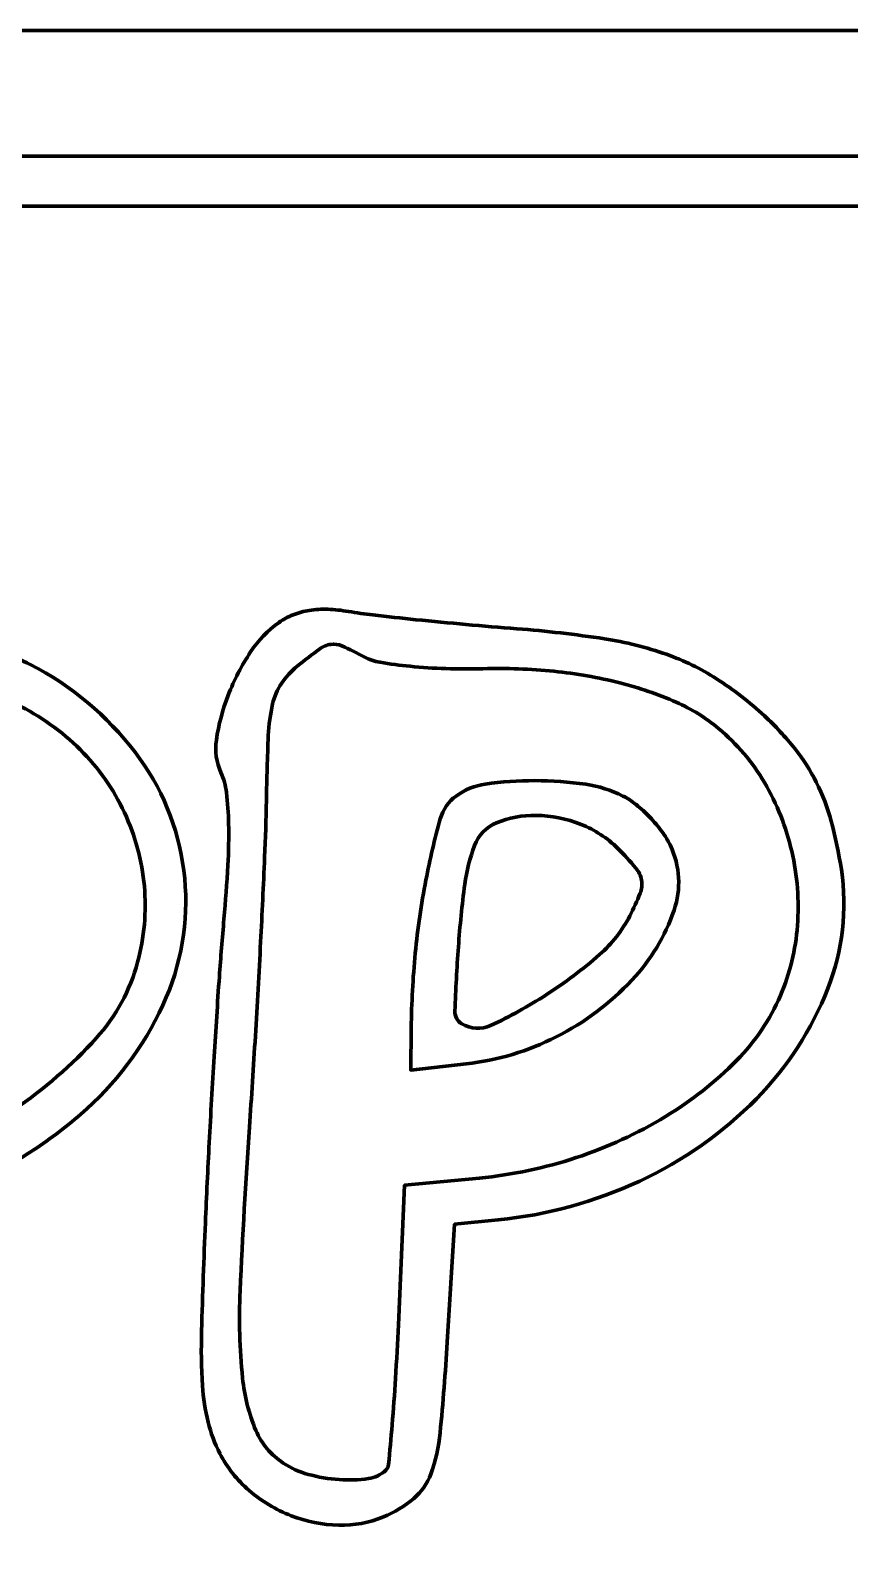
# Model space of a CAD drawing. Extents: x -683.2 to -647, y -482.4 to -428.5.
# Drawn here: x -659.911 to -657.652, y -432.732 to -428.527 of the extents above; entities that cross this region are included whole.
import ezdxf

# ---------------------------------------------------------------- set-up
doc = ezdxf.new("R2010")
doc.units = 0
doc.layers.add('layer0', color=255, linetype='CONTINUOUS', lineweight=100)
doc.layers.add('layer1', color=1, linetype='CONTINUOUS', lineweight=100)

msp = doc.modelspace()

# ---------------------------------------------------------------- linework, layer by layer
at = {"layer": 'layer0'}
for points in [[(-682.6423, -455.2877), (-682.6423, -481.7011), (-665.1423, -481.7011), (-647.6423, -481.7011), (-647.6423, -455.2877), (-647.6423, -428.8742), (-665.1423, -428.8742), (-682.6423, -428.8742), (-682.6423, -455.2877)], [(-676.345, -481.4272), (-676.4146, -481.5635), (-679.4596, -481.5635), (-682.5046, -481.5635), (-682.5046, -455.2877), (-682.5046, -429.0118), (-665.1423, -429.0118), (-647.7799, -429.0118), (-647.7799, -455.2877), (-647.7799, -481.5635), (-650.9962, -481.5635), (-654.2124, -481.5635), (-654.2333, -481.4344)], [(-658.8604, -431.2791), (-658.8616, -431.3954), (-658.7087, -431.3782)], [(-658.6722, -431.6934), (-658.8788, -431.7134), (-658.8959, -432.0979)], [(-658.7612, -432.1457), (-658.7411, -431.8209), (-658.6207, -431.8088)]]:
    msp.add_lwpolyline(points, dxfattribs=at)
for points, knots in [([(-659.4878, -430.8446), (-659.5029, -430.7259), (-659.5493, -430.6133), (-659.6221, -430.5184), (-659.6221, -430.5184), (-659.6996, -430.4175), (-659.7983, -430.3349), (-659.9112, -430.2765), (-659.9112, -430.2765), (-659.937, -430.2631), (-659.964, -430.252), (-659.9918, -430.2434), (-659.9918, -430.2434), (-660.026, -430.2327), (-660.0607, -430.2236), (-660.0958, -430.2162), (-660.0958, -430.2162), (-660.1379, -430.2072), (-660.1804, -430.2), (-660.2231, -430.1944), (-660.2231, -430.1944), (-660.2739, -430.1877), (-660.3248, -430.1823), (-660.3758, -430.178), (-660.3758, -430.178), (-660.4205, -430.1743), (-660.4651, -430.1704), (-660.5098, -430.1662), (-660.5098, -430.1662), (-660.554, -430.1621), (-660.598, -430.1578), (-660.6421, -430.1532), (-660.6421, -430.1532), (-660.6802, -430.1493), (-660.7184, -430.1452), (-660.7565, -430.1408), (-660.7565, -430.1408), (-660.7787, -430.1383), (-660.801, -430.1353), (-660.8232, -430.1318), (-660.8232, -430.1318), (-660.8417, -430.1289), (-660.8605, -430.1274), (-660.8793, -430.1273), (-660.8793, -430.1273), (-660.8981, -430.1273), (-660.9169, -430.1286), (-660.9355, -430.1314), (-660.9355, -430.1314), (-660.9533, -430.134), (-660.9709, -430.1381), (-660.9881, -430.1436), (-660.9881, -430.1436), (-661.0039, -430.1485), (-661.0191, -430.1551), (-661.0336, -430.1632), (-661.0336, -430.1632), (-661.0627, -430.1796), (-661.0886, -430.2012), (-661.1098, -430.2271), (-661.1098, -430.2271), (-661.1326, -430.255), (-661.1512, -430.2861), (-661.1648, -430.3195), (-661.1648, -430.3195), (-661.179, -430.3542), (-661.1882, -430.3908), (-661.1921, -430.4281), (-661.1921, -430.4281), (-661.196, -430.4653), (-661.1944, -430.5028), (-661.1875, -430.5396), (-661.1875, -430.5396), (-661.1828, -430.5648), (-661.1807, -430.5904), (-661.1814, -430.6161), (-661.1814, -430.6161), (-661.183, -430.6818), (-661.1852, -430.7476), (-661.1881, -430.8133), (-661.1881, -430.8133), (-661.1915, -430.8919), (-661.1958, -430.9704), (-661.201, -431.0489), (-661.201, -431.0489), (-661.2067, -431.1346), (-661.2132, -431.2203), (-661.2205, -431.3059), (-661.2205, -431.3059), (-661.2327, -431.4492), (-661.2424, -431.5928), (-661.2496, -431.7365), (-661.2496, -431.7365), (-661.2553, -431.8485), (-661.2569, -431.9606), (-661.2546, -432.0727), (-661.2546, -432.0727), (-661.2528, -432.1569), (-661.2475, -432.2409), (-661.2386, -432.3246), (-661.2386, -432.3246), (-661.2335, -432.3733), (-661.2191, -432.4206), (-661.196, -432.4638), (-661.196, -432.4638), (-661.1826, -432.489), (-661.1642, -432.5114), (-661.1421, -432.5294), (-661.1421, -432.5294), (-661.1123, -432.5538), (-661.0805, -432.5756), (-661.0471, -432.5946), (-661.0471, -432.5946), (-661.0133, -432.6139), (-660.978, -432.6304), (-660.9414, -432.6438), (-660.9414, -432.6438), (-660.913, -432.6543), (-660.8831, -432.6597), (-660.8528, -432.6597), (-660.8528, -432.6597), (-660.8391, -432.6597), (-660.8255, -432.6581), (-660.8121, -432.655), (-660.8121, -432.655), (-660.7961, -432.6512), (-660.7803, -432.6464), (-660.7648, -432.6405), (-660.7648, -432.6405), (-660.7489, -432.6344), (-660.7335, -432.6273), (-660.7185, -432.6192), (-660.7185, -432.6192), (-660.7052, -432.612), (-660.6925, -432.6036), (-660.6807, -432.5941), (-660.6807, -432.5941), (-660.6631, -432.5797), (-660.6479, -432.5627), (-660.6357, -432.5435), (-660.6357, -432.5435), (-660.6237, -432.5244), (-660.6149, -432.5035), (-660.6098, -432.4816), (-660.6098, -432.4816), (-660.6022, -432.4488), (-660.5971, -432.4154), (-660.5947, -432.3818), (-660.5947, -432.3818), (-660.5898, -432.3122), (-660.5857, -432.2425), (-660.5823, -432.1728)], [0, 0, 0, 0, 0.026316, 0.026316, 0.026316, 0.026316, 0.052632, 0.052632, 0.052632, 0.052632, 0.078947, 0.078947, 0.078947, 0.078947, 0.105263, 0.105263, 0.105263, 0.105263, 0.131579, 0.131579, 0.131579, 0.131579, 0.157895, 0.157895, 0.157895, 0.157895, 0.184211, 0.184211, 0.184211, 0.184211, 0.210526, 0.210526, 0.210526, 0.210526, 0.236842, 0.236842, 0.236842, 0.236842, 0.263158, 0.263158, 0.263158, 0.263158, 0.289474, 0.289474, 0.289474, 0.289474, 0.315789, 0.315789, 0.315789, 0.315789, 0.342105, 0.342105, 0.342105, 0.342105, 0.368421, 0.368421, 0.368421, 0.368421, 0.394737, 0.394737, 0.394737, 0.394737, 0.421053, 0.421053, 0.421053, 0.421053, 0.447368, 0.447368, 0.447368, 0.447368, 0.473684, 0.473684, 0.473684, 0.473684, 0.5, 0.5, 0.5, 0.5, 0.526316, 0.526316, 0.526316, 0.526316, 0.552632, 0.552632, 0.552632, 0.552632, 0.578947, 0.578947, 0.578947, 0.578947, 0.605263, 0.605263, 0.605263, 0.605263, 0.631579, 0.631579, 0.631579, 0.631579, 0.657895, 0.657895, 0.657895, 0.657895, 0.684211, 0.684211, 0.684211, 0.684211, 0.710526, 0.710526, 0.710526, 0.710526, 0.736842, 0.736842, 0.736842, 0.736842, 0.763158, 0.763158, 0.763158, 0.763158, 0.789474, 0.789474, 0.789474, 0.789474, 0.815789, 0.815789, 0.815789, 0.815789, 0.842105, 0.842105, 0.842105, 0.842105, 0.868421, 0.868421, 0.868421, 0.868421, 0.894737, 0.894737, 0.894737, 0.894737, 0.921053, 0.921053, 0.921053, 0.921053, 0.947368, 0.947368, 0.947368, 0.947368, 0.973684, 0.973684, 0.973684, 0.973684, 1, 1, 1, 1]), ([(-657.7112, -431.1701), (-657.6703, -431.066), (-657.6575, -430.9529), (-657.6741, -430.8423), (-657.6741, -430.8423), (-657.6808, -430.7972), (-657.6902, -430.7525), (-657.7022, -430.7085), (-657.7022, -430.7085), (-657.7123, -430.6715), (-657.726, -430.6357), (-657.7431, -430.6014), (-657.7431, -430.6014), (-657.7596, -430.5685), (-657.7795, -430.5374), (-657.8024, -430.5086), (-657.8024, -430.5086), (-657.8281, -430.4764), (-657.8561, -430.4462), (-657.8862, -430.4182), (-657.8862, -430.4182), (-657.9272, -430.3802), (-657.9715, -430.3459), (-658.0186, -430.3157), (-658.0186, -430.3157), (-658.0617, -430.288), (-658.1079, -430.2655), (-658.1562, -430.2484), (-658.1562, -430.2484), (-658.2119, -430.2289), (-658.2692, -430.2145), (-658.3275, -430.2056), (-658.3275, -430.2056), (-658.4077, -430.1934), (-658.4882, -430.1841), (-658.569, -430.1778), (-658.569, -430.1778), (-658.6159, -430.1742), (-658.6628, -430.1703), (-658.7096, -430.166), (-658.7096, -430.166), (-658.7556, -430.1619), (-658.8015, -430.1575), (-658.8475, -430.1528), (-658.8475, -430.1528), (-658.887, -430.1487), (-658.9266, -430.1444), (-658.9661, -430.1399), (-658.9661, -430.1399), (-658.9887, -430.1373), (-659.0112, -430.1341), (-659.0336, -430.1302), (-659.0336, -430.1302), (-659.0525, -430.1269), (-659.0716, -430.1249), (-659.0908, -430.1242), (-659.0908, -430.1242), (-659.1078, -430.1236), (-659.1249, -430.1246), (-659.1417, -430.1273), (-659.1417, -430.1273), (-659.157, -430.1297), (-659.1721, -430.1337), (-659.1865, -430.1393), (-659.1865, -430.1393), (-659.2002, -430.1447), (-659.2132, -430.1518), (-659.2252, -430.1603), (-659.2252, -430.1603), (-659.2559, -430.1824), (-659.2825, -430.21), (-659.3034, -430.2416), (-659.3034, -430.2416), (-659.3283, -430.2792), (-659.3491, -430.3194), (-659.3654, -430.3615), (-659.3654, -430.3615), (-659.3807, -430.4013), (-659.3917, -430.4427), (-659.398, -430.4849), (-659.398, -430.4849), (-659.4026, -430.5154), (-659.3982, -430.5466), (-659.3854, -430.5747), (-659.3854, -430.5747), (-659.3775, -430.592), (-659.3724, -430.6105), (-659.3702, -430.6295), (-659.3702, -430.6295), (-659.3668, -430.6581), (-659.3649, -430.6869), (-659.3643, -430.7157), (-659.3643, -430.7157), (-659.3635, -430.7539), (-659.3641, -430.7921), (-659.3662, -430.8303), (-659.3662, -430.8303), (-659.369, -430.8798), (-659.3726, -430.9293), (-659.377, -430.9787), (-659.377, -430.9787), (-659.3818, -431.0317), (-659.386, -431.0847), (-659.3898, -431.1378), (-659.3898, -431.1378), (-659.3948, -431.2111), (-659.3996, -431.2843), (-659.4041, -431.3576), (-659.4041, -431.3576), (-659.4089, -431.4368), (-659.4135, -431.5161), (-659.4177, -431.5955), (-659.4177, -431.5955), (-659.4216, -431.6692), (-659.4251, -431.7429), (-659.4283, -431.8167), (-659.4283, -431.8167), (-659.4325, -431.9159), (-659.436, -432.0152), (-659.4388, -432.1146), (-659.4388, -432.1146), (-659.4403, -432.1652), (-659.4394, -432.2159), (-659.4362, -432.2665), (-659.4362, -432.2665), (-659.4341, -432.3003), (-659.429, -432.3337), (-659.4208, -432.3666), (-659.4208, -432.3666), (-659.4134, -432.3967), (-659.4025, -432.4258), (-659.3882, -432.4533), (-659.3882, -432.4533), (-659.3682, -432.4922), (-659.3409, -432.5268), (-659.3077, -432.5553), (-659.3077, -432.5553), (-659.2733, -432.585), (-659.2339, -432.6086), (-659.1915, -432.625), (-659.1915, -432.625), (-659.1497, -432.6412), (-659.1053, -432.6501), (-659.0604, -432.6512), (-659.0604, -432.6512), (-659.0182, -432.6522), (-658.9763, -432.6444), (-658.9373, -432.6283), (-658.9373, -432.6283), (-658.9069, -432.6157), (-658.8785, -432.5984), (-658.8534, -432.5772), (-658.8534, -432.5772), (-658.8322, -432.5593), (-658.816, -432.5362), (-658.8065, -432.5101), (-658.8065, -432.5101), (-658.7931, -432.4733), (-658.7844, -432.435), (-658.7808, -432.396), (-658.7808, -432.396), (-658.7728, -432.3127), (-658.7663, -432.2293), (-658.7612, -432.1457)], [0, 0, 0, 0, 0.02439, 0.02439, 0.02439, 0.02439, 0.04878, 0.04878, 0.04878, 0.04878, 0.073171, 0.073171, 0.073171, 0.073171, 0.097561, 0.097561, 0.097561, 0.097561, 0.121951, 0.121951, 0.121951, 0.121951, 0.146341, 0.146341, 0.146341, 0.146341, 0.170732, 0.170732, 0.170732, 0.170732, 0.195122, 0.195122, 0.195122, 0.195122, 0.219512, 0.219512, 0.219512, 0.219512, 0.243902, 0.243902, 0.243902, 0.243902, 0.268293, 0.268293, 0.268293, 0.268293, 0.292683, 0.292683, 0.292683, 0.292683, 0.317073, 0.317073, 0.317073, 0.317073, 0.341463, 0.341463, 0.341463, 0.341463, 0.365854, 0.365854, 0.365854, 0.365854, 0.390244, 0.390244, 0.390244, 0.390244, 0.414634, 0.414634, 0.414634, 0.414634, 0.439024, 0.439024, 0.439024, 0.439024, 0.463415, 0.463415, 0.463415, 0.463415, 0.487805, 0.487805, 0.487805, 0.487805, 0.512195, 0.512195, 0.512195, 0.512195, 0.536585, 0.536585, 0.536585, 0.536585, 0.560976, 0.560976, 0.560976, 0.560976, 0.585366, 0.585366, 0.585366, 0.585366, 0.609756, 0.609756, 0.609756, 0.609756, 0.634146, 0.634146, 0.634146, 0.634146, 0.658537, 0.658537, 0.658537, 0.658537, 0.682927, 0.682927, 0.682927, 0.682927, 0.707317, 0.707317, 0.707317, 0.707317, 0.731707, 0.731707, 0.731707, 0.731707, 0.756098, 0.756098, 0.756098, 0.756098, 0.780488, 0.780488, 0.780488, 0.780488, 0.804878, 0.804878, 0.804878, 0.804878, 0.829268, 0.829268, 0.829268, 0.829268, 0.853659, 0.853659, 0.853659, 0.853659, 0.878049, 0.878049, 0.878049, 0.878049, 0.902439, 0.902439, 0.902439, 0.902439, 0.926829, 0.926829, 0.926829, 0.926829, 0.951219, 0.951219, 0.951219, 0.951219, 0.97561, 0.97561, 0.97561, 0.97561, 1, 1, 1, 1]), ([(-660.6911, -432.0776), (-660.6933, -432.1492), (-660.6962, -432.2207), (-660.6998, -432.2922), (-660.6998, -432.2922), (-660.7017, -432.3286), (-660.7059, -432.3647), (-660.7125, -432.4006), (-660.7125, -432.4006), (-660.7165, -432.4229), (-660.7237, -432.4446), (-660.7337, -432.4651), (-660.7337, -432.4651), (-660.742, -432.482), (-660.7543, -432.4967), (-660.7695, -432.5078), (-660.7695, -432.5078), (-660.7896, -432.5224), (-660.8112, -432.5348), (-660.8339, -432.5446), (-660.8339, -432.5446), (-660.8508, -432.5519), (-660.8693, -432.5545), (-660.8874, -432.552), (-660.8874, -432.552), (-660.9075, -432.5493), (-660.9266, -432.542), (-660.9435, -432.5308), (-660.9435, -432.5308), (-660.9699, -432.5133), (-660.9952, -432.4942), (-661.0192, -432.4736), (-661.0192, -432.4736), (-661.0402, -432.4556), (-661.059, -432.4352), (-661.0753, -432.4128), (-661.0753, -432.4128), (-661.0889, -432.3941), (-661.0986, -432.3729), (-661.104, -432.3503), (-661.104, -432.3503), (-661.1117, -432.3182), (-661.1164, -432.2855), (-661.118, -432.2526), (-661.118, -432.2526), (-661.1221, -432.1743), (-661.1254, -432.0959), (-661.1279, -432.0176), (-661.1279, -432.0176), (-661.1298, -431.9586), (-661.1304, -431.8995), (-661.1296, -431.8405), (-661.1296, -431.8405), (-661.1285, -431.7645), (-661.1266, -431.6886), (-661.1238, -431.6126), (-661.1238, -431.6126), (-661.121, -431.5332), (-661.1172, -431.4538), (-661.1126, -431.3745), (-661.1126, -431.3745), (-661.1085, -431.3038), (-661.1033, -431.2333), (-661.097, -431.1628), (-661.097, -431.1628), (-661.0863, -431.0438), (-661.076, -430.9247), (-661.0659, -430.8057), (-661.0659, -430.8057), (-661.0621, -430.7599), (-661.0596, -430.7141), (-661.0585, -430.6683), (-661.0585, -430.6683), (-661.0579, -430.6397), (-661.0595, -430.6111), (-661.0634, -430.5827), (-661.0634, -430.5827), (-661.0671, -430.5551), (-661.0732, -430.5279), (-661.0817, -430.5014), (-661.0817, -430.5014), (-661.0906, -430.4733), (-661.088, -430.4429), (-661.0745, -430.4167), (-661.0745, -430.4167), (-661.0554, -430.3798), (-661.0311, -430.3456), (-661.0025, -430.3153), (-661.0025, -430.3153), (-660.9747, -430.2859), (-660.9428, -430.2606), (-660.9078, -430.2402), (-660.9078, -430.2402), (-660.8843, -430.2266), (-660.8558, -430.225), (-660.8311, -430.2361), (-660.8311, -430.2361), (-660.8185, -430.2416), (-660.8054, -430.2455), (-660.7918, -430.2476), (-660.7918, -430.2476), (-660.7586, -430.2526), (-660.7254, -430.2573), (-660.6921, -430.2615), (-660.6921, -430.2615), (-660.6522, -430.2665), (-660.6123, -430.2709), (-660.5723, -430.2747), (-660.5723, -430.2747), (-660.5287, -430.2788), (-660.4852, -430.2823), (-660.4416, -430.2853), (-660.4416, -430.2853), (-660.3872, -430.2891), (-660.3329, -430.2941), (-660.2788, -430.3003), (-660.2788, -430.3003), (-660.2356, -430.3053), (-660.1926, -430.3122), (-660.15, -430.321), (-660.15, -430.321), (-660.1139, -430.3284), (-660.0782, -430.3378), (-660.0432, -430.3491), (-660.0432, -430.3491), (-660.0109, -430.3595), (-659.9794, -430.3721), (-659.9489, -430.3869), (-659.9489, -430.3869), (-659.8839, -430.4183), (-659.8246, -430.4604), (-659.7736, -430.5114), (-659.7736, -430.5114), (-659.7231, -430.5618), (-659.6818, -430.6206), (-659.6516, -430.6851), (-659.6516, -430.6851), (-659.6215, -430.7491), (-659.6029, -430.8178), (-659.5967, -430.8882), (-659.5967, -430.8882), (-659.5967, -430.8882), (-659.5967, -430.8882), (-659.5967, -430.8882)], [0, 0, 0, 0, 0.027778, 0.027778, 0.027778, 0.027778, 0.055556, 0.055556, 0.055556, 0.055556, 0.083333, 0.083333, 0.083333, 0.083333, 0.111111, 0.111111, 0.111111, 0.111111, 0.138889, 0.138889, 0.138889, 0.138889, 0.166667, 0.166667, 0.166667, 0.166667, 0.194444, 0.194444, 0.194444, 0.194444, 0.222222, 0.222222, 0.222222, 0.222222, 0.25, 0.25, 0.25, 0.25, 0.277778, 0.277778, 0.277778, 0.277778, 0.305556, 0.305556, 0.305556, 0.305556, 0.333333, 0.333333, 0.333333, 0.333333, 0.361111, 0.361111, 0.361111, 0.361111, 0.388889, 0.388889, 0.388889, 0.388889, 0.416667, 0.416667, 0.416667, 0.416667, 0.444444, 0.444444, 0.444444, 0.444444, 0.472222, 0.472222, 0.472222, 0.472222, 0.5, 0.5, 0.5, 0.5, 0.527778, 0.527778, 0.527778, 0.527778, 0.555556, 0.555556, 0.555556, 0.555556, 0.583333, 0.583333, 0.583333, 0.583333, 0.611111, 0.611111, 0.611111, 0.611111, 0.638889, 0.638889, 0.638889, 0.638889, 0.666667, 0.666667, 0.666667, 0.666667, 0.694444, 0.694444, 0.694444, 0.694444, 0.722222, 0.722222, 0.722222, 0.722222, 0.75, 0.75, 0.75, 0.75, 0.777778, 0.777778, 0.777778, 0.777778, 0.805556, 0.805556, 0.805556, 0.805556, 0.833333, 0.833333, 0.833333, 0.833333, 0.861111, 0.861111, 0.861111, 0.861111, 0.888889, 0.888889, 0.888889, 0.888889, 0.916667, 0.916667, 0.916667, 0.916667, 0.944444, 0.944444, 0.944444, 0.944444, 0.972222, 0.972222, 0.972222, 0.972222, 1, 1, 1, 1]), ([(-658.8959, -432.0979), (-658.8982, -432.1474), (-658.9008, -432.1969), (-658.9038, -432.2464), (-658.9038, -432.2464), (-658.9064, -432.2891), (-658.9095, -432.3317), (-658.9131, -432.3743), (-658.9131, -432.3743), (-658.9163, -432.4108), (-658.9196, -432.4472), (-658.923, -432.4837), (-658.923, -432.4837), (-658.9236, -432.4895), (-658.9262, -432.4949), (-658.9304, -432.4989), (-658.9304, -432.4989), (-658.9436, -432.5117), (-658.9606, -432.5199), (-658.9788, -432.5225), (-658.9788, -432.5225), (-659.0054, -432.5262), (-659.0323, -432.5272), (-659.0591, -432.5254), (-659.0591, -432.5254), (-659.0882, -432.5234), (-659.1169, -432.5185), (-659.145, -432.5108), (-659.145, -432.5108), (-659.1693, -432.5041), (-659.1924, -432.4937), (-659.2135, -432.4799), (-659.2135, -432.4799), (-659.2469, -432.4579), (-659.2731, -432.4266), (-659.2888, -432.3898), (-659.2888, -432.3898), (-659.3083, -432.3438), (-659.3207, -432.295), (-659.3257, -432.2453), (-659.3257, -432.2453), (-659.3338, -432.1653), (-659.3361, -432.0847), (-659.3325, -432.0044), (-659.3325, -432.0044), (-659.3259, -431.8537), (-659.3173, -431.7032), (-659.3068, -431.5528), (-659.3068, -431.5528), (-659.301, -431.4692), (-659.2955, -431.3857), (-659.2905, -431.302), (-659.2905, -431.302), (-659.2852, -431.2153), (-659.2804, -431.1286), (-659.2759, -431.0419), (-659.2759, -431.0419), (-659.2719, -430.964), (-659.2681, -430.8861), (-659.2648, -430.8083), (-659.2648, -430.8083), (-659.2625, -430.7559), (-659.2609, -430.7036), (-659.2601, -430.6512), (-659.2601, -430.6512), (-659.259, -430.5916), (-659.2573, -430.5321), (-659.2547, -430.4726), (-659.2547, -430.4726), (-659.2534, -430.4431), (-659.2494, -430.4138), (-659.2428, -430.3851), (-659.2428, -430.3851), (-659.2382, -430.3651), (-659.23, -430.3462), (-659.2187, -430.3292), (-659.2187, -430.3292), (-659.2065, -430.3111), (-659.1918, -430.2949), (-659.1749, -430.2812), (-659.1749, -430.2812), (-659.1545, -430.2647), (-659.1337, -430.2486), (-659.1124, -430.2331), (-659.1124, -430.2331), (-659.1036, -430.2266), (-659.0933, -430.2224), (-659.0824, -430.2209), (-659.0824, -430.2209), (-659.072, -430.2195), (-659.0613, -430.221), (-659.0518, -430.2253), (-659.0518, -430.2253), (-659.0309, -430.2347), (-659.0103, -430.2448), (-658.9902, -430.2556), (-658.9902, -430.2556), (-658.9765, -430.2629), (-658.9617, -430.2679), (-658.9465, -430.2705), (-658.9465, -430.2705), (-658.919, -430.275), (-658.8914, -430.2786), (-658.8637, -430.2814), (-658.8637, -430.2814), (-658.8311, -430.2846), (-658.7983, -430.2868), (-658.7654, -430.2878), (-658.7654, -430.2878), (-658.7312, -430.289), (-658.697, -430.2891), (-658.6628, -430.2881), (-658.6628, -430.2881), (-658.5974, -430.2864), (-658.5319, -430.2888), (-658.4667, -430.2952), (-658.4667, -430.2952), (-658.4055, -430.3013), (-658.3447, -430.3119), (-658.285, -430.3271), (-658.285, -430.3271), (-658.2318, -430.3406), (-658.1797, -430.3585), (-658.1294, -430.3806), (-658.1294, -430.3806), (-658.0872, -430.3992), (-658.0479, -430.4236), (-658.0125, -430.4532), (-658.0125, -430.4532), (-657.9622, -430.4952), (-657.9195, -430.5456), (-657.8864, -430.6021), (-657.8864, -430.6021), (-657.8517, -430.6612), (-657.8263, -430.7252), (-657.8109, -430.7918), (-657.8109, -430.7918), (-657.7954, -430.8589), (-657.79, -430.928), (-657.7951, -430.9967), (-657.7951, -430.9967), (-657.7951, -430.9967), (-657.7951, -430.9967), (-657.7951, -430.9967)], [0, 0, 0, 0, 0.027778, 0.027778, 0.027778, 0.027778, 0.055556, 0.055556, 0.055556, 0.055556, 0.083333, 0.083333, 0.083333, 0.083333, 0.111111, 0.111111, 0.111111, 0.111111, 0.138889, 0.138889, 0.138889, 0.138889, 0.166667, 0.166667, 0.166667, 0.166667, 0.194444, 0.194444, 0.194444, 0.194444, 0.222222, 0.222222, 0.222222, 0.222222, 0.25, 0.25, 0.25, 0.25, 0.277778, 0.277778, 0.277778, 0.277778, 0.305556, 0.305556, 0.305556, 0.305556, 0.333333, 0.333333, 0.333333, 0.333333, 0.361111, 0.361111, 0.361111, 0.361111, 0.388889, 0.388889, 0.388889, 0.388889, 0.416667, 0.416667, 0.416667, 0.416667, 0.444444, 0.444444, 0.444444, 0.444444, 0.472222, 0.472222, 0.472222, 0.472222, 0.5, 0.5, 0.5, 0.5, 0.527778, 0.527778, 0.527778, 0.527778, 0.555556, 0.555556, 0.555556, 0.555556, 0.583333, 0.583333, 0.583333, 0.583333, 0.611111, 0.611111, 0.611111, 0.611111, 0.638889, 0.638889, 0.638889, 0.638889, 0.666667, 0.666667, 0.666667, 0.666667, 0.694444, 0.694444, 0.694444, 0.694444, 0.722222, 0.722222, 0.722222, 0.722222, 0.75, 0.75, 0.75, 0.75, 0.777778, 0.777778, 0.777778, 0.777778, 0.805556, 0.805556, 0.805556, 0.805556, 0.833333, 0.833333, 0.833333, 0.833333, 0.861111, 0.861111, 0.861111, 0.861111, 0.888889, 0.888889, 0.888889, 0.888889, 0.916667, 0.916667, 0.916667, 0.916667, 0.944444, 0.944444, 0.944444, 0.944444, 0.972222, 0.972222, 0.972222, 0.972222, 1, 1, 1, 1]), ([(-658.1356, -430.9547), (-658.1153, -430.8962), (-658.119, -430.8321), (-658.1457, -430.7763), (-658.1457, -430.7763), (-658.1523, -430.7626), (-658.1601, -430.7496), (-658.1691, -430.7374), (-658.1691, -430.7374), (-658.1794, -430.7234), (-658.1906, -430.7102), (-658.2026, -430.6976), (-658.2026, -430.6976), (-658.2144, -430.6852), (-658.227, -430.6736), (-658.2403, -430.6629), (-658.2403, -430.6629), (-658.2515, -430.6538), (-658.2636, -430.646), (-658.2765, -430.6395), (-658.2765, -430.6395), (-658.3085, -430.6233), (-658.343, -430.6123), (-658.3785, -430.6071), (-658.3785, -430.6071), (-658.4253, -430.6003), (-658.4725, -430.5969), (-658.5197, -430.5969), (-658.5197, -430.5969), (-658.5653, -430.5969), (-658.6109, -430.6001), (-658.6561, -430.6064), (-658.6561, -430.6064), (-658.6853, -430.6106), (-658.7131, -430.6218), (-658.7369, -430.6393), (-658.7369, -430.6393), (-658.7581, -430.6548), (-658.7734, -430.6769), (-658.7804, -430.7022), (-658.7804, -430.7022), (-658.7958, -430.7579), (-658.809, -430.8142), (-658.8199, -430.871), (-658.8199, -430.871), (-658.8328, -430.9377), (-658.8427, -431.005), (-658.8493, -431.0726), (-658.8493, -431.0726), (-658.856, -431.1412), (-658.8597, -431.2101), (-658.8604, -431.2791)], [0, 0, 0, 0, 0.076923, 0.076923, 0.076923, 0.076923, 0.153846, 0.153846, 0.153846, 0.153846, 0.230769, 0.230769, 0.230769, 0.230769, 0.307692, 0.307692, 0.307692, 0.307692, 0.384615, 0.384615, 0.384615, 0.384615, 0.461538, 0.461538, 0.461538, 0.461538, 0.538462, 0.538462, 0.538462, 0.538462, 0.615385, 0.615385, 0.615385, 0.615385, 0.692308, 0.692308, 0.692308, 0.692308, 0.769231, 0.769231, 0.769231, 0.769231, 0.846154, 0.846154, 0.846154, 0.846154, 0.923077, 0.923077, 0.923077, 0.923077, 1, 1, 1, 1]), ([(-658.2253, -430.8716), (-658.2231, -430.8837), (-658.2244, -430.8961), (-658.229, -430.9076), (-658.229, -430.9076), (-658.2375, -430.929), (-658.2471, -430.9499), (-658.2576, -430.9703), (-658.2576, -430.9703), (-658.2785, -431.0107), (-658.3067, -431.0467), (-658.3408, -431.0767), (-658.3408, -431.0767), (-658.3871, -431.1175), (-658.4366, -431.1547), (-658.4886, -431.1881), (-658.4886, -431.1881), (-658.5376, -431.2196), (-658.5887, -431.2478), (-658.6414, -431.2725), (-658.6414, -431.2725), (-658.667, -431.2845), (-658.6968, -431.2827), (-658.7208, -431.2679), (-658.7208, -431.2679), (-658.7333, -431.2602), (-658.7406, -431.2464), (-658.7401, -431.2318), (-658.7401, -431.2318), (-658.7378, -431.1729), (-658.7346, -431.114), (-658.7304, -431.0552), (-658.7304, -431.0552), (-658.7263, -430.9976), (-658.7204, -430.9401), (-658.7126, -430.8828), (-658.7126, -430.8828), (-658.7077, -430.8462), (-658.6987, -430.8102), (-658.6857, -430.7756), (-658.6857, -430.7756), (-658.6752, -430.7475), (-658.6535, -430.7249), (-658.6257, -430.7134), (-658.6257, -430.7134), (-658.5911, -430.699), (-658.5539, -430.6919), (-658.5165, -430.6927), (-658.5165, -430.6927), (-658.4738, -430.6936), (-658.4316, -430.702), (-658.3919, -430.7177), (-658.3919, -430.7177), (-658.3541, -430.7325), (-658.3198, -430.755), (-658.291, -430.7838), (-658.291, -430.7838), (-658.2736, -430.8011), (-658.257, -430.8192), (-658.2411, -430.838), (-658.2411, -430.838), (-658.233, -430.8476), (-658.2275, -430.8592), (-658.2253, -430.8716), (-658.2253, -430.8716), (-658.2253, -430.8716), (-658.2253, -430.8716), (-658.2253, -430.8716)], [0, 0, 0, 0, 0.058824, 0.058824, 0.058824, 0.058824, 0.117647, 0.117647, 0.117647, 0.117647, 0.176471, 0.176471, 0.176471, 0.176471, 0.235294, 0.235294, 0.235294, 0.235294, 0.294118, 0.294118, 0.294118, 0.294118, 0.352941, 0.352941, 0.352941, 0.352941, 0.411765, 0.411765, 0.411765, 0.411765, 0.470588, 0.470588, 0.470588, 0.470588, 0.529412, 0.529412, 0.529412, 0.529412, 0.588235, 0.588235, 0.588235, 0.588235, 0.647059, 0.647059, 0.647059, 0.647059, 0.705882, 0.705882, 0.705882, 0.705882, 0.764706, 0.764706, 0.764706, 0.764706, 0.823529, 0.823529, 0.823529, 0.823529, 0.882353, 0.882353, 0.882353, 0.882353, 0.941176, 0.941176, 0.941176, 0.941176, 1, 1, 1, 1]), ([(-660.3799, -431.7908), (-660.3203, -431.7823), (-660.2611, -431.7697), (-660.2031, -431.7533), (-660.2031, -431.7533), (-660.148, -431.7377), (-660.0942, -431.7178), (-660.0422, -431.6938), (-660.0422, -431.6938), (-659.9908, -431.67), (-659.9413, -431.6422), (-659.8942, -431.6105), (-659.8942, -431.6105), (-659.8454, -431.5778), (-659.799, -431.5416), (-659.7554, -431.5022), (-659.7554, -431.5022), (-659.6607, -431.4168), (-659.5859, -431.3118), (-659.5361, -431.1945), (-659.5361, -431.1945), (-659.4893, -431.0842), (-659.4727, -430.9634), (-659.4878, -430.8446), (-659.4878, -430.8446), (-659.4878, -430.8446), (-659.4878, -430.8446), (-659.4878, -430.8446)], [0, 0, 0, 0, 0.142857, 0.142857, 0.142857, 0.142857, 0.285714, 0.285714, 0.285714, 0.285714, 0.428571, 0.428571, 0.428571, 0.428571, 0.571429, 0.571429, 0.571429, 0.571429, 0.714286, 0.714286, 0.714286, 0.714286, 0.857143, 0.857143, 0.857143, 0.857143, 1, 1, 1, 1]), ([(-659.5967, -430.8882), (-659.5905, -430.9586), (-659.5967, -431.0295), (-659.6151, -431.0977), (-659.6151, -431.0977), (-659.636, -431.1756), (-659.6751, -431.2474), (-659.7292, -431.3073), (-659.7292, -431.3073), (-659.7966, -431.3819), (-659.8729, -431.4481), (-659.9563, -431.5044), (-659.9563, -431.5044), (-660.043, -431.5628), (-660.1362, -431.6108), (-660.2342, -431.6473), (-660.2342, -431.6473), (-660.3198, -431.6793), (-660.4105, -431.6957), (-660.5018, -431.6959)], [0, 0, 0, 0, 0.2, 0.2, 0.2, 0.2, 0.4, 0.4, 0.4, 0.4, 0.6, 0.6, 0.6, 0.6, 0.8, 0.8, 0.8, 0.8, 1, 1, 1, 1]), ([(-658.7087, -431.3782), (-658.6222, -431.3684), (-658.5381, -431.3433), (-658.4604, -431.3039), (-658.4604, -431.3039), (-658.3822, -431.2643), (-658.3116, -431.2112), (-658.2517, -431.1472), (-658.2517, -431.1472), (-658.1999, -431.0919), (-658.1603, -431.0263), (-658.1356, -430.9547), (-658.1356, -430.9547), (-658.1356, -430.9547), (-658.1356, -430.9547), (-658.1356, -430.9547)], [0, 0, 0, 0, 0.25, 0.25, 0.25, 0.25, 0.5, 0.5, 0.5, 0.5, 0.75, 0.75, 0.75, 0.75, 1, 1, 1, 1]), ([(-657.7951, -430.9967), (-657.8, -431.0632), (-657.8159, -431.1284), (-657.8422, -431.1897), (-657.8422, -431.1897), (-657.8708, -431.2564), (-657.9118, -431.3172), (-657.9629, -431.3688), (-657.9629, -431.3688), (-658.0219, -431.4283), (-658.0878, -431.4803), (-658.1594, -431.5237), (-658.1594, -431.5237), (-658.2368, -431.5707), (-658.3193, -431.6087), (-658.4053, -431.6371), (-658.4053, -431.6371), (-658.4919, -431.6656), (-658.5815, -431.6845), (-658.6722, -431.6934)], [0, 0, 0, 0, 0.2, 0.2, 0.2, 0.2, 0.4, 0.4, 0.4, 0.4, 0.6, 0.6, 0.6, 0.6, 0.8, 0.8, 0.8, 0.8, 1, 1, 1, 1]), ([(-658.6207, -431.8088), (-658.4855, -431.7952), (-658.3535, -431.7591), (-658.2302, -431.7019), (-658.2302, -431.7019), (-658.1101, -431.6461), (-658.001, -431.5691), (-657.9084, -431.4745), (-657.9084, -431.4745), (-657.8229, -431.3872), (-657.7559, -431.2838), (-657.7112, -431.1701), (-657.7112, -431.1701), (-657.7112, -431.1701), (-657.7112, -431.1701), (-657.7112, -431.1701)], [0, 0, 0, 0, 0.25, 0.25, 0.25, 0.25, 0.5, 0.5, 0.5, 0.5, 0.75, 0.75, 0.75, 0.75, 1, 1, 1, 1])]:
    msp.add_open_spline(points, degree=3, knots=knots, dxfattribs=at)
at = {"layer": 'layer1'}
msp.add_lwpolyline([(-683.2351, -428.5273), (-647.0322, -428.5273), (-647.0322, -482.3772), (-683.2351, -482.3772), (-683.2351, -428.5273)], dxfattribs=at)

doc.saveas('drawing.dxf')
